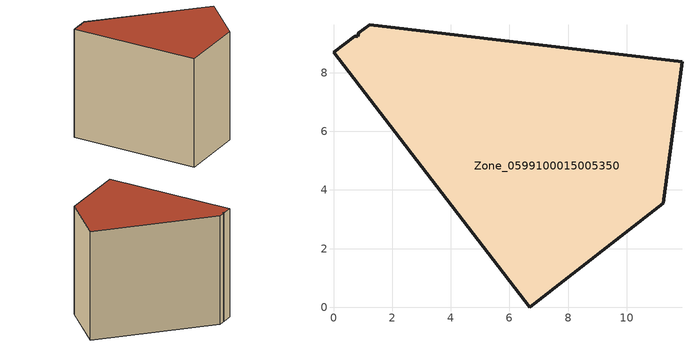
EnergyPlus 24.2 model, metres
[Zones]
Zone_0599100015005350
 floor ground (C_G): 0.83,9.24 0.86,9.36 1.23,9.64 11.89,8.38 11.24,3.55 6.69,0 0,8.7 0.72,9.25 z0.98
 wall outside (C_F): 6.69,0 11.24,3.55 11.89,8.38 1.23,9.64 0.86,9.36 0.83,9.24 0.72,9.25 0,8.7 6.69,0 z0.98:10.5
 roof outside (C_R): 0.86,9.36 0.83,9.24 0.72,9.25 0,8.7 6.69,0 11.24,3.55 11.89,8.38 1.23,9.64 z10.5
[BUILDING]
Pand.0599100015005350: North Axis=0; Terrain=City; Loads Convergence Tolerance Value=0.04; Temperature Convergence Tolerance Value=0.4; Solar Distribution=FullExterior; Maximum Number of Warmup Days=25; Minimum Number of Warmup Days=1
[Site:Location]
Rotterdam.The.Hague.AP_ZH_NLD Design_Conditions: Latitude=51.96; Longitude=4.45; Time Zone=1; Elevation=-4.5
[SITE:GROUNDTEMPERATURE:BUILDINGSURFACE]
18, 18, 18, 18, 18, 18, 18, 18, 18, 18, 18, 18
[MATERIAL] Thermal Absorptance=0.9; Solar Absorptance=0.7; Visible Absorptance=0.7
Name | Roughness | Thickness | Conductivity | Density | Specific Heat
G.TI.1975-1991 | MediumSmooth | 0.15 | 0.288461 | 540 | 1210
F.TI.1975-1991 | Rough | 0.3 | 0.230769 | 1920 | 840
R.TI.1975-1991 | MediumRough | 0.2 | 0.153846 | 1500 | 1000
[CONSTRUCTION]
C_G: G.TI.1975-1991
C_F: F.TI.1975-1991
C_R: R.TI.1975-1991
[ZONE]
Zone_0599100015005350: Type=1; Multiplier=1; Ceiling Height=Autocalculate; Volume=Autocalculate; Floor Area=autocalculate; Part of Total Floor Area=Yes
[ZONEINFILTRATION:DESIGNFLOWRATE]
Infil_Zone_0599100015005350: Zone or ZoneList or Space or SpaceList=Zone_0599100015005350; Schedule=AlwaysOn; Design Flow Rate Calculation Method=Flow/Area; Flow Rate per Floor Area=0.003; Constant Term Coefficient=1; Temperature Term Coefficient=0; Velocity Term Coefficient=0; Velocity Squared Term Coefficient=0
[HVACTEMPLATE:ZONE:IDEALLOADSAIRSYSTEM]
Zone_0599100015005350: Maximum Heating Supply Air Temperature=50; Minimum Cooling Supply Air Temperature=13; Maximum Heating Supply Air Humidity Ratio=0.0156; Minimum Cooling Supply Air Humidity Ratio=0.0077; Heating Limit=NoLimit; Cooling Limit=NoLimit; Dehumidification Control Type=ConstantSensibleHeatRatio; Cooling Sensible Heat Ratio=0.7; Dehumidification Setpoint=60; Humidification Control Type=None; Humidification Setpoint=30; Outdoor Air Method=None; Outdoor Air Flow Rate per Person=0.00944; Outdoor Air Flow Rate per Zone Floor Area=0; Outdoor Air Flow Rate per Zone=0; Demand Controlled Ventilation Type=None; Outdoor Air Economizer Type=NoEconomizer; Heat Recovery Type=None; Sensible Heat Recovery Effectiveness=0.7; Latent Heat Recovery Effectiveness=0.65
[ZONECONTROL:THERMOSTAT]
ThermostatControl_Zone_0599100015005350: Zone or ZoneList=Zone_0599100015005350; Control Type Schedule=DualSetpointControlType; Control 1=Thermostat_Zone_0599100015005350; Temperature Difference Between Cutout And Setpoint=0
[THERMOSTATSETPOINT:DUALSETPOINT]
Thermostat_Zone_0599100015005350: Heating Setpoint Temperature Schedule=HeatingSetpoint_Zone_0599100015005350; Cooling Setpoint Temperature Schedule=CoolingSetpoint_Zone_0599100015005350
[SCHEDULE:COMPACT]
HeatingSetpoint_Zone_0599100015005350: Through: 12/31, For: AllDays, Until: 24:00, 21
CoolingSetpoint_Zone_0599100015005350: Through: 12/31, For: AllDays, Until: 24:00, 24
DualSetpointControlType: Through: 12/31, For: AllDays, Until: 24:00, 4
AlwaysOn: Through: 12/31, For: AllDays, Until: 24:00, 1
